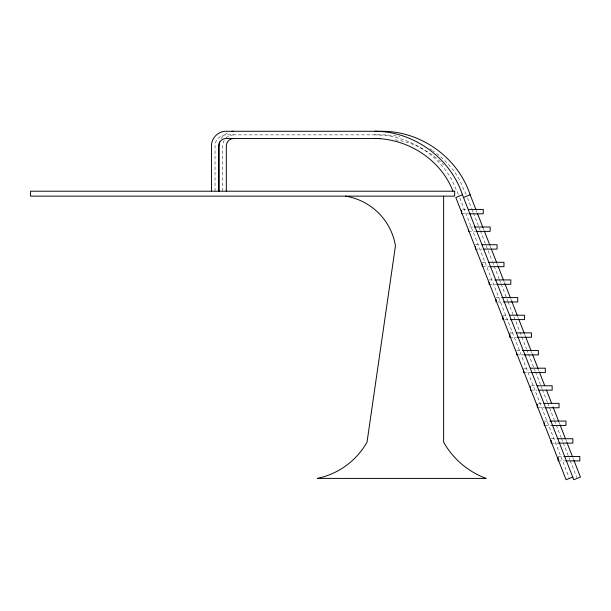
<?xml version="1.0" encoding="UTF-8"?>
<svg xmlns="http://www.w3.org/2000/svg" width="611" height="611" viewBox="0 0 611 611"><rect width="100%" height="100%" fill="white"/><g stroke="black" fill="none" stroke-linecap="round" stroke-linejoin="round"><path stroke-width="0.46" stroke-dasharray="3.06 2.29" d="M221.159 138.506L223.496 135.505L228.231 132.373M462.535 209.42L466.3 209.42M461.588 213.812L468.186 213.812M469.408 227.009L473.174 227.009M468.461 231.393L475.06 231.393M475.389 244.721L480.101 244.721M475.389 249.105L481.987 249.105M482.285 262.279L486.998 262.279M482.285 266.671L488.884 266.671M489.128 279.922L493.848 279.922M489.128 284.306L495.735 284.306M496.033 297.58L500.745 297.58M497.919 301.971L502.632 301.971M502.906 315.207L507.619 315.207M504.793 319.591L509.505 319.591M509.826 332.88L514.538 332.88M509.826 337.272L516.425 337.272M516.7 350.485L521.412 350.485M516.7 354.869L524.246 354.869M523.635 368.196L528.347 368.196M523.635 372.58L531.18 372.58M531.417 385.77L535.183 385.77M530.47 390.162L537.069 390.162M538.291 403.367L542.056 403.367M537.344 407.758L543.943 407.758M544.279 421.071L548.999 421.071M545.226 425.455L551.825 425.455M551.168 438.729L556.827 438.729M551.168 443.12L558.706 443.12M558.141 456.516L562.853 456.516M558.141 460.9L564.74 460.9M395.218 139.843C413.532 142.203 430.64 151.589 443.494 164.733M466.086 194.489L459.22 179.191A89.061 89.061 0 0 0 435.185 152.338M458.395 194.489L451.521 179.191A89.061 89.061 0 0 0 374.512 134.871M476.374 210.726L477.069 212.506M483.316 228.483L484.011 230.263M490.251 246.248L490.946 248.02M496.842 263.112L497.537 264.891M503.785 280.877L504.48 282.649M510.72 298.634L511.758 301.299M517.662 316.391L518.357 318.171M524.597 334.148L525.292 335.928M531.539 351.905L532.227 353.685M538.474 369.67L539.169 371.442M558.943 422.056L559.638 423.828M565.878 439.813L566.573 441.593M572.82 457.57L573.515 459.35M467.514 197.911L471.677 208.557M472.028 209.451L473.067 212.109M473.41 213.002L480.002 229.866M480.345 230.752L492.138 260.935M492.489 261.821L493.871 265.373M494.223 266.259L499.072 278.685M499.424 279.571L500.806 283.122M501.157 284.016L507.749 300.879M508.092 301.765L519.541 331.063M519.885 331.949L526.476 348.812M526.819 349.698L528.21 353.25M528.553 354.136L535.144 371.007M535.488 371.893L542.079 388.756M542.423 389.642L547.28 402.076M547.632 402.962L554.215 419.826M554.567 420.712L555.949 424.263M556.3 425.157L561.158 437.583M561.501 438.469L562.891 442.02M563.235 442.906L569.826 459.77M570.17 460.663L576.761 477.527M459.823 197.911L569.062 477.527M222.732 191.212L222.732 145.808A11.074 11.074 0 0 1 224.26 140.324M215.041 191.212L215.041 145.808A11.074 11.074 0 0 1 226.108 134.871L382.211 134.871A89.061 89.061 0 0 1 399.777 136.62M429.831 148.672A89.061 89.061 0 0 1 432.168 150.199M432.932 150.726A89.061 89.061 0 0 1 434.444 151.795M226.024 138.063A11.074 11.074 0 0 1 233.807 134.871"/><path stroke-width="0.92" d="M219.677 142.004L219.143 145.67L219.143 191.212M374.703 131.281C413.647 131.312 450.238 157.753 462.435 194.741L455.814 197.521L566.069 479.719L572.751 477.107M463.627 197.475L470.134 194.741L476.03 209.84M231.905 131.396L233.692 131.281M233.921 138.46C229.881 138.323 226.246 141.897 226.322 145.945L226.322 191.212M380.126 138.46L226.23 138.46C222.183 138.323 218.555 141.897 218.631 145.945L218.631 191.212M468.186 209.42L483.278 209.42L483.278 213.812L469.133 213.812M474.121 227.009L490.152 227.009L490.152 231.393L476.007 231.393M481.987 244.721L497.071 244.721L497.071 249.105L483.874 249.105M488.884 262.279L503.968 262.279L503.968 266.671L489.823 266.671M494.788 279.922L510.819 279.922L510.819 284.306L496.674 284.306M501.684 297.58L517.716 297.58L517.716 301.971L503.571 301.971M509.505 315.207L524.589 315.207L524.589 319.591L510.445 319.591M516.425 332.88L531.517 332.88L531.517 337.272L517.372 337.272M522.359 350.485L538.39 350.485L538.39 354.869L524.246 354.869M530.233 368.196L545.325 368.196L545.325 372.58L531.18 372.58M537.069 385.77L552.161 385.77L552.161 390.162L538.955 390.162M543.943 403.367L559.034 403.367L559.034 407.758L544.89 407.758M549.938 421.071L565.969 421.071L565.969 425.455L551.825 425.455M557.767 438.729L572.851 438.729L572.851 443.12L558.706 443.12M563.8 456.516L579.824 456.516L579.824 460.9L565.679 460.9M374.329 138.46C407.804 138.628 440.707 159.479 452.896 191.014M470.134 194.741C457.929 157.753 421.338 131.312 382.394 131.281L225.994 131.281C218.295 131.174 211.429 137.971 211.452 145.67L211.452 191.212M477.42 213.392L482.965 227.598M484.355 231.149L489.907 245.355M491.297 248.906L496.499 262.226M497.889 265.777L503.433 279.983M504.823 283.535L510.376 297.748M511.758 301.299L517.311 315.505M518.701 319.057L524.253 333.262M525.636 336.814L531.188 351.02M532.578 354.571L538.131 368.777M539.513 372.328L544.722 385.648M546.455 390.093L551.657 403.413M553.047 406.964L558.591 421.17M559.982 424.721L565.534 438.927M566.924 442.479L572.469 456.684M573.859 460.236L580.45 477.107L573.767 479.719L462.435 194.741M558.141 457.387L558.141 460.9M551.168 440.485L551.168 443.12M544.279 422.827L544.279 425.455M537.344 404.245L537.344 407.758M530.47 386.648L530.47 390.162M523.635 369.953L523.635 372.58M516.7 353.12L516.7 354.869M509.826 333.759L509.826 337.272M502.906 316.964L502.906 319.591M496.033 299.337L496.033 301.971M489.128 282.549L489.128 284.306M482.285 264.036L482.285 266.671M475.389 246.477L475.389 249.105M468.461 229.644L468.461 231.393M461.588 210.299L461.588 213.812M443.624 196.131L443.624 442.181A81.164 81.164 0 0 0 486.157 478.413L317.269 478.413A74.534 74.534 0 0 0 367.028 442.181L395.462 245.79A60.397 60.397 0 0 0 345.482 196.131M454.668 191.212L30.55 191.212L30.55 196.131L454.668 196.131L454.668 191.212"/></g></svg>
